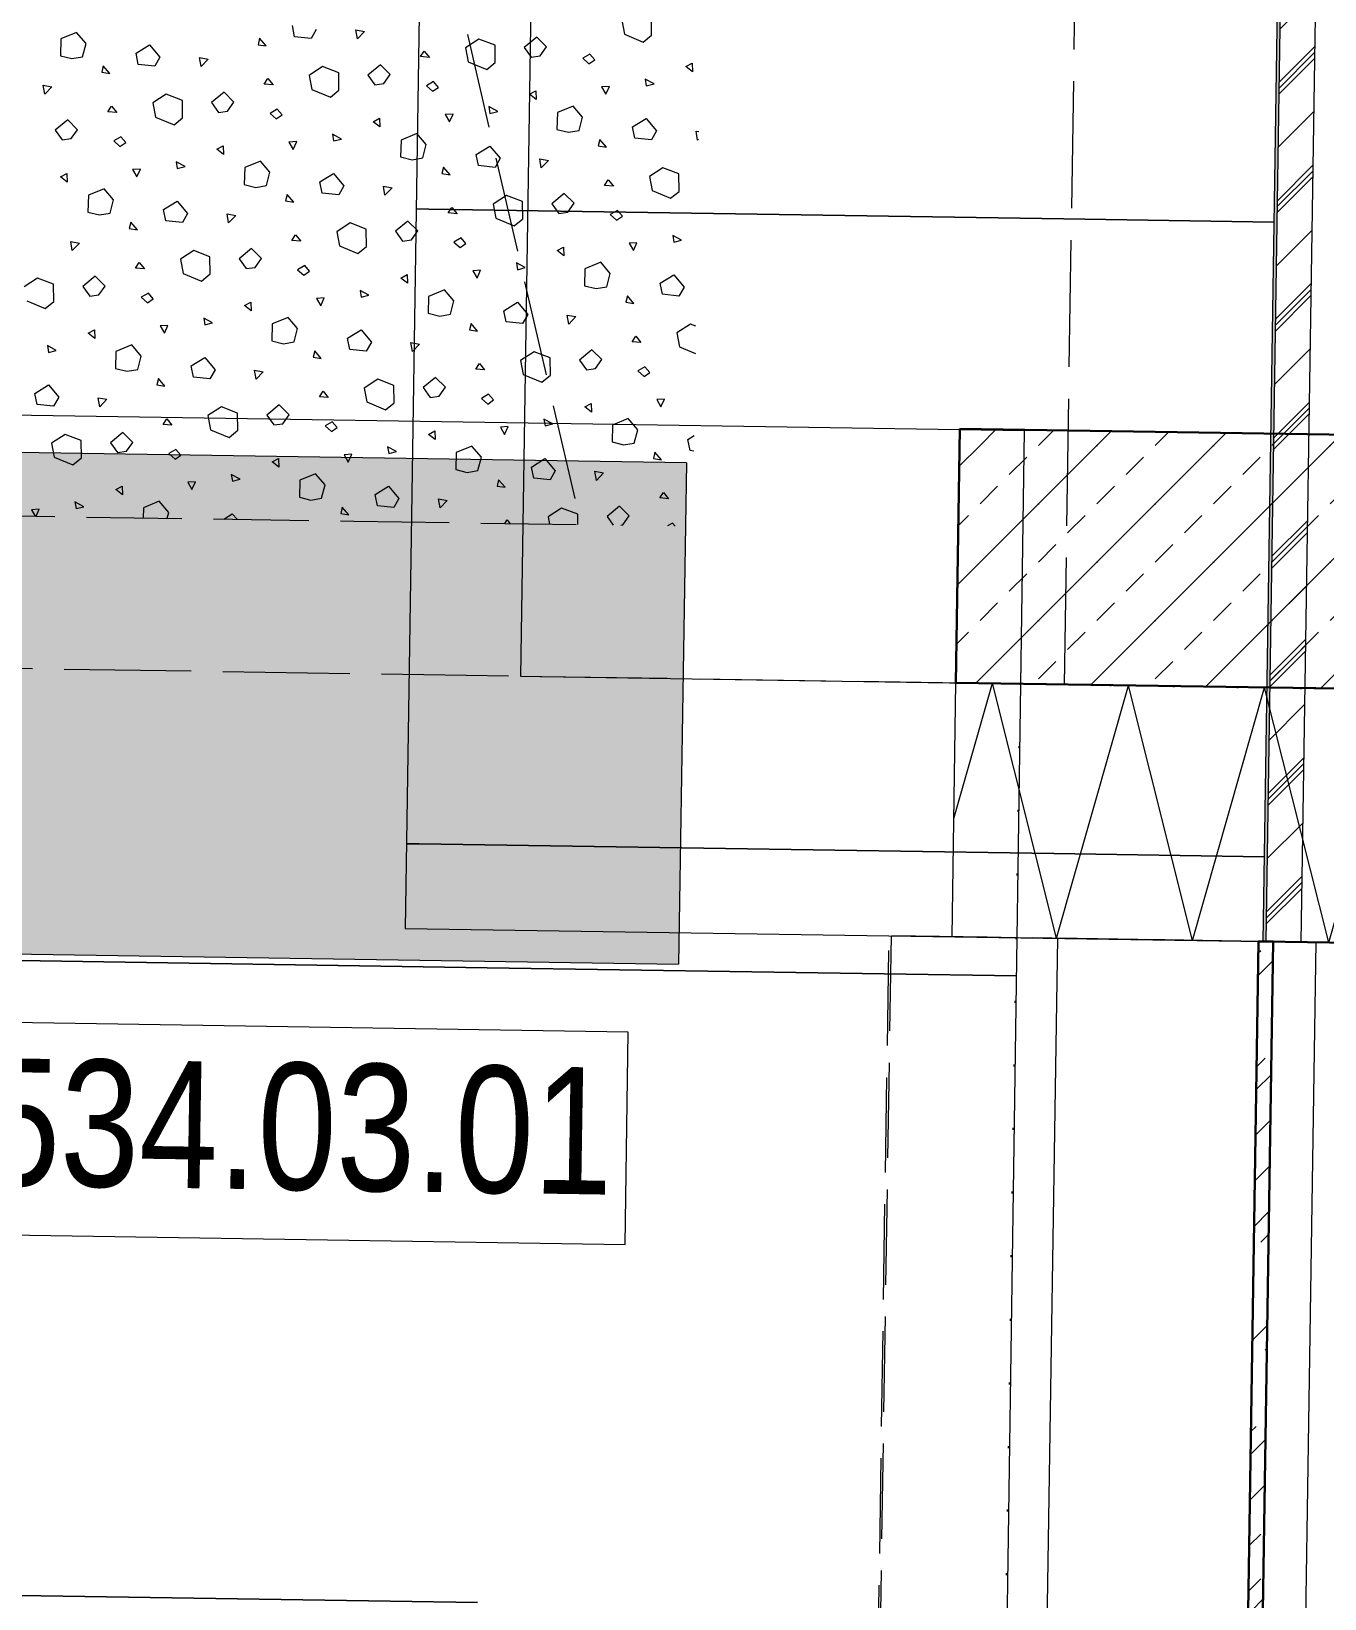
# Model space of a CAD drawing. Header units: metres. Extents: x -19025 to 34897, y -14024 to 26069.
# Drawn here: x -12306 to -11288, y -2126 to -892 of the extents above; entities that cross this region are included whole.
import ezdxf
from ezdxf.enums import TextEntityAlignment as Align

# ---------------------------------------------------------------- set-up
doc = ezdxf.new("R2010")
doc.units = ezdxf.units.M
doc.header["$MEASUREMENT"] = 0
for name, pattern in [('Punktlinie weit', [0.05, 0, -0.05]), ('Strichlinie eng', [0.1, 0.075, -0.025]), ('Strichlinie mittel', [0.15, 0.1, -0.05]), ('Untersicht', [0.125, 0.1, -0.025])]:
    doc.linetypes.add(name, pattern=pattern)
for name, color, linetype in [('110 Wand Aussen', 7, 'Continuous'), ('140 Bruestung Attika', 7, 'Continuous'), ('210 Decke', 7, 'Continuous'), ('220 Bodenaufbau', 7, 'Continuous'), ('221 Gefälledämmung 3D', 7, 'Continuous'), ('310 Dachkonstruktion massiv', 7, 'Continuous'), ('330 Dachdeckung', 7, 'Continuous'), ('810 Raumstempel', 7, 'Continuous'), ('930 Beschriftung Allgemein', 7, 'Continuous'), ('937 Beschriftung Detail', 7, 'Continuous')]:
    doc.layers.add(name, color=color, linetype=linetype)
doc.styles.add('ERSTELLTER_STIL_1', font='ARIALN.TTF')
doc.styles.add('ERSTELLTER_STIL_2', font='ARIALNB.TTF')
doc.styles.add('ERSTELLTER_STIL_9', font='arial.ttf', dxfattribs={"width": 0.8})

# ---------------------------------------------------------------- blocks, each defined once
blk = doc.blocks.new('Terrasse 1_025_14_1', base_point=(-12.1188, 3.6343))
at = {"layer": '810 Raumstempel', "color": 253, "linetype": 'Continuous', "lineweight": 9, "true_color": 0x9f9f9f, "flags": 128}
blk.add_lwpolyline([(-13.0892, -0.1085), (-8.7295, -0.1086), (-8.6875, 2.627), (-13.0463, 2.6938)], close=True, dxfattribs=at)
at = {"layer": '810 Raumstempel', "color": 7, "lineweight": 13}
for tag, height, style, p in [('DUMMY_892', 0.1, 'ERSTELLTER_STIL_1', (-10.9277, 1.5842)), ('DUMMY_891', 0.1, 'ERSTELLTER_STIL_1', (-10.763, 1.5842)), ('stFloorCovering', 0.1, 'ERSTELLTER_STIL_1', (-10.763, 1.5529)), ('ROOM_NAME', 0.125, 'ERSTELLTER_STIL_2', (-10.5571, 1.5455)), ('DUMMY_890', 0.125, 'ERSTELLTER_STIL_2', (-10.5571, 0.8602))]:
    blk.add_attdef(tag, text='', height=height, rotation=270, dxfattribs=dict(at, style=style)).set_placement(p, align=Align.TOP_LEFT)
blk = doc.blocks.new('Decke_5_1', base_point=(-13.2443, 2.8969))
at = {"layer": '220 Bodenaufbau', "color": 7, "linetype": 'Untersicht', "lineweight": 13, "flags": 128}
blk.add_lwpolyline([(-13.2443, 2.8969), (-13.182, 6.9564), (-14.5158, 6.9769), (-14.578, 2.9174)], close=True, dxfattribs=at)
blk = doc.blocks.new('*X267')
at = {"layer": '110 Wand Aussen', "color": 7, "linetype": 'Continuous', "lineweight": 5}
for p, q in [((-13.3313, 2.7912), (-13.301, 2.8978)), ((-13.2505, 2.697), (-13.301, 2.8978)), ((-13.2505, 2.697), (-13.1938, 2.8961)), ((-13.1433, 2.6953), (-13.1938, 2.8961)), ((-13.1433, 2.6953), (-13.0867, 2.8945)), ((-13.0361, 2.6937), (-13.0867, 2.8945)), ((-13.0361, 2.6937), (-12.9795, 2.8928)), ((-12.929, 2.692), (-12.9795, 2.8928)), ((-12.929, 2.692), (-12.8723, 2.8912)), ((-12.8218, 2.6904), (-12.8723, 2.8912)), ((-12.8218, 2.6904), (-12.7652, 2.8896)), ((-12.7146, 2.6888), (-12.7652, 2.8896)), ((-12.7146, 2.6888), (-12.658, 2.8879)), ((-12.6075, 2.6871), (-12.658, 2.8879)), ((-12.6075, 2.6871), (-12.5508, 2.8863)), ((-12.5003, 2.6855), (-12.5508, 2.8863)), ((-12.5003, 2.6855), (-12.4437, 2.8846)), ((-12.3931, 2.6838), (-12.4437, 2.8846)), ((-12.3931, 2.6838), (-12.3365, 2.883)), ((-12.286, 2.6822), (-12.3365, 2.883)), ((-12.286, 2.6822), (-12.2293, 2.8813)), ((-12.1788, 2.6805), (-12.2293, 2.8813)), ((-12.1788, 2.6805), (-12.1222, 2.8797)), ((-12.0716, 2.6789), (-12.1222, 2.8797)), ((-12.0716, 2.6789), (-12.015, 2.878)), ((-11.9645, 2.6772), (-12.015, 2.878)), ((-11.9645, 2.6772), (-11.9078, 2.8764)), ((-11.8573, 2.6756), (-11.9078, 2.8764)), ((-11.8573, 2.6756), (-11.8007, 2.8748)), ((-11.7501, 2.674), (-11.8007, 2.8748)), ((-11.7501, 2.674), (-11.6935, 2.8731)), ((-11.643, 2.6723), (-11.6935, 2.8731)), ((-11.643, 2.6723), (-11.5863, 2.8715)), ((-11.5358, 2.6707), (-11.5863, 2.8715)), ((-11.5358, 2.6707), (-11.4791, 2.8698)), ((-11.4744, 2.8509), (-11.4791, 2.8698))]:
    blk.add_line(p, q, dxfattribs=at)
blk = doc.blocks.new('Wand_32_1', base_point=(-13.3327, 2.6982))
at = {"layer": '110 Wand Aussen', "linetype": 'Continuous', "lineweight": 0, "true_color": 0x000000}
h = blk.add_hatch(dxfattribs=at)
h.set_pattern_fill('BETON__BEWEHRT_SN46_0001', color=18, style=0, pattern_type=2)
h.set_pattern_definition([(45, (0, 0), (-0.04596194, 0.04596194), [0.0195, -0.013]), (45, (-0.02298, 0.02298), (-0.04596194, 0.04596194), [0.065, 0])])
h.paths.add_polyline_path([(-13.3297, 2.8982), (-11.5341, 2.8707), (-11.5318, 3.0207), (-11.531, 3.0706), (-13.3266, 3.0982)])
at = {"layer": '110 Wand Aussen', "color": 7, "linetype": 'Continuous', "lineweight": 30}
blk.add_line((-13.3297, 2.8982), (-11.5341, 2.8707), dxfattribs=at)
at = {"layer": '110 Wand Aussen', "color": 7, "linetype": 'Continuous', "lineweight": 30, "flags": 128}
for points in [[(-13.3297, 2.8982), (-13.3266, 3.0982)], [(-11.531, 3.0706), (-13.3266, 3.0982)]]:
    blk.add_lwpolyline(points, dxfattribs=at)
at = {"layer": '110 Wand Aussen', "color": 7, "linetype": 'Continuous', "lineweight": 13, "flags": 128}
for points in [[(-13.3327, 2.6982), (-13.3297, 2.8982)], [(-13.3327, 2.6982), (-11.4772, 2.6698)]]:
    blk.add_lwpolyline(points, dxfattribs=at)
at = {"layer": '110 Wand Aussen', "color": 7, "lineweight": 30}
blk.add_blockref('*X267', (0, 0), dxfattribs=at)
blk = doc.blocks.new('Dachfläche_6_1', base_point=(-13.3808, 2.699))
at = {"layer": '220 Bodenaufbau', "color": 155, "linetype": 'Strichlinie eng', "lineweight": 5, "true_color": 0x416cbe, "flags": 128}
blk.add_lwpolyline([(-13.3808, 2.699), (-13.427, -0.2296), (-8.7313, -0.2297), (-8.6875, 2.627)], close=True, dxfattribs=at)
blk = doc.blocks.new('*X670')
at = {"layer": '310 Dachkonstruktion massiv', "color": 8, "linetype": 'Continuous', "lineweight": 5}
for p, q in [((-14.1987, 2.6815), (-13.6988, 2.6738)), ((-13.6988, 2.6738), (-14.1987, 2.6815)), ((-13.6988, 2.6738), (-13.282, 2.6675)), ((-13.282, 2.6675), (-13.6988, 2.6738)), ((-14.0983, 2.1799), (-13.7064, 2.1739)), ((-13.7064, 2.1739), (-14.0983, 2.1799))]:
    blk.add_line(p, q, dxfattribs=at)
blk = doc.blocks.new('Dachfläche_32_1', base_point=(-13.323, -0.1695))
at = {"layer": '310 Dachkonstruktion massiv', "color": 7, "linetype": 'Continuous', "lineweight": 13, "flags": 128}
blk.add_lwpolyline([(-15.1867, 2.7267), (-15.2312, -0.1695), (-13.323, -0.1695), (-13.2758, 3.0966), (-14.4829, 3.1151), (-14.489, 2.716)], close=True, dxfattribs=at)
at = {"layer": '310 Dachkonstruktion massiv', "color": 7, "linetype": 'Continuous', "lineweight": 13}
blk.add_blockref('*X670', (0, 0), dxfattribs=at)
blk = doc.blocks.new('*X767')
at = {"layer": '930 Beschriftung Allgemein', "color": 254, "linetype": 'Continuous', "lineweight": 9, "true_color": 0xd4d4d4}
for p, q in [((-13.5928, 3.4199), (-13.5907, 3.4089)), ((-13.5693, 3.4083), (-13.5695, 3.422)), ((-14.0222, 3.4104), (-14.0345, 3.4053)), ((-14.0147, 3.4017), (-14.0222, 3.4104)), ((-13.8504, 3.4068), (-13.8522, 3.4157)), ((-13.8374, 3.4055), (-13.8504, 3.4068)), ((-13.8334, 3.4126), (-13.8374, 3.4055)), ((-13.8022, 3.4123), (-13.7954, 3.411)), ((-13.801, 3.4052), (-13.8022, 3.4123)), ((-13.7954, 3.411), (-13.801, 3.4052)), ((-13.5907, 3.4089), (-13.5761, 3.4028)), ((-13.5761, 3.4028), (-13.5693, 3.4083)), ((-14.0345, 3.4053), (-14.0349, 3.392)), ((-14.0174, 3.3912), (-14.0147, 3.4017)), ((-13.9753, 3.394), (-13.9646, 3.4006)), ((-13.9646, 3.4006), (-13.9565, 3.3909)), ((-13.878, 3.4057), (-13.8792, 3.4007)), ((-13.8792, 3.4007), (-13.8728, 3.3997)), ((-13.8728, 3.3997), (-13.878, 3.4057)), ((-13.7512, 3.3913), (-13.7483, 3.3957)), ((-13.7483, 3.3957), (-13.7442, 3.3907)), ((-13.7053, 3.4051), (-13.7159, 3.3982)), ((-13.7159, 3.3982), (-13.7138, 3.3872)), ((-13.6926, 3.4003), (-13.7053, 3.4051)), ((-13.6924, 3.3866), (-13.6926, 3.4003)), ((-13.6598, 3.4066), (-13.6696, 3.3985)), ((-13.6696, 3.3985), (-13.6641, 3.3908)), ((-13.6521, 3.3989), (-13.6598, 3.4066)), ((-13.657, 3.3918), (-13.6521, 3.3989)), ((-14.0349, 3.392), (-14.0258, 3.3897)), ((-14.0258, 3.3897), (-14.0174, 3.3912)), ((-14.0011, 3.384), (-14.0023, 3.379)), ((-13.9959, 3.378), (-14.0011, 3.384)), ((-13.9735, 3.3851), (-13.9753, 3.394)), ((-13.9605, 3.3838), (-13.9735, 3.3851)), ((-13.9565, 3.3909), (-13.9605, 3.3838)), ((-13.9253, 3.3906), (-13.9185, 3.3893)), ((-13.9241, 3.3835), (-13.9253, 3.3906)), ((-13.9185, 3.3893), (-13.9241, 3.3835)), ((-13.8284, 3.3834), (-13.839, 3.3765)), ((-13.8157, 3.3785), (-13.8284, 3.3834)), ((-13.7829, 3.3849), (-13.7927, 3.3768)), ((-13.7752, 3.3772), (-13.7829, 3.3849)), ((-13.7442, 3.3907), (-13.7512, 3.3913)), ((-13.7138, 3.3872), (-13.6992, 3.3811)), ((-13.6992, 3.3811), (-13.6924, 3.3866)), ((-13.6641, 3.3908), (-13.657, 3.3918)), ((-13.6181, 3.3933), (-13.6236, 3.39)), ((-13.6236, 3.39), (-13.6188, 3.3857)), ((-13.6188, 3.3857), (-13.6141, 3.3888)), ((-13.6141, 3.3888), (-13.6181, 3.3933)), ((-13.5423, 3.3834), (-13.5373, 3.3861)), ((-13.5371, 3.3794), (-13.5423, 3.3834)), ((-13.5373, 3.3861), (-13.5371, 3.3794)), ((-14.0023, 3.379), (-13.9959, 3.378)), ((-13.8743, 3.3696), (-13.8714, 3.374)), ((-13.8714, 3.374), (-13.8673, 3.369)), ((-13.839, 3.3765), (-13.8369, 3.3655)), ((-13.8155, 3.3649), (-13.8157, 3.3785)), ((-13.7927, 3.3768), (-13.7872, 3.3691)), ((-13.7872, 3.3691), (-13.7801, 3.3701)), ((-13.7801, 3.3701), (-13.7752, 3.3772)), ((-13.7412, 3.3716), (-13.7467, 3.3683)), ((-13.7372, 3.3671), (-13.7412, 3.3716)), ((-13.5744, 3.3736), (-13.5735, 3.3683)), ((-13.5674, 3.3699), (-13.5744, 3.3736)), ((-13.5735, 3.3683), (-13.5674, 3.3699)), ((-14.0484, 3.3689), (-14.0416, 3.3676)), ((-14.0472, 3.3618), (-14.0484, 3.3689)), ((-14.0416, 3.3676), (-14.0472, 3.3618)), ((-13.9515, 3.3617), (-13.9621, 3.3548)), ((-13.9388, 3.3568), (-13.9515, 3.3617)), ((-13.906, 3.3632), (-13.9158, 3.3551)), ((-13.8983, 3.3555), (-13.906, 3.3632)), ((-13.8673, 3.369), (-13.8743, 3.3696)), ((-13.8369, 3.3655), (-13.8223, 3.3593)), ((-13.8223, 3.3593), (-13.8155, 3.3649)), ((-13.7467, 3.3683), (-13.7419, 3.364)), ((-13.7419, 3.364), (-13.7372, 3.3671)), ((-13.6654, 3.3617), (-13.6604, 3.3644)), ((-13.6602, 3.3576), (-13.6654, 3.3617)), ((-13.6604, 3.3644), (-13.6602, 3.3576)), ((-13.6026, 3.3678), (-13.6087, 3.3675)), ((-13.6087, 3.3675), (-13.6054, 3.3616)), ((-13.6054, 3.3616), (-13.6026, 3.3678)), ((-13.9974, 3.3479), (-13.9945, 3.3523)), ((-13.9904, 3.3473), (-13.9974, 3.3479)), ((-13.9945, 3.3523), (-13.9904, 3.3473)), ((-13.9621, 3.3548), (-13.96, 3.3437)), ((-13.9386, 3.3432), (-13.9388, 3.3568)), ((-13.9158, 3.3551), (-13.9103, 3.3474)), ((-13.9103, 3.3474), (-13.9032, 3.3484)), ((-13.9032, 3.3484), (-13.8983, 3.3555)), ((-13.8643, 3.3499), (-13.8698, 3.3466)), ((-13.8698, 3.3466), (-13.865, 3.3422)), ((-13.865, 3.3422), (-13.8603, 3.3454)), ((-13.8603, 3.3454), (-13.8643, 3.3499)), ((-13.7257, 3.3461), (-13.7318, 3.3457)), ((-13.7318, 3.3457), (-13.7285, 3.3399)), ((-13.7285, 3.3399), (-13.7257, 3.3461)), ((-13.6975, 3.3519), (-13.6966, 3.3466)), ((-13.6905, 3.3482), (-13.6975, 3.3519)), ((-13.6966, 3.3466), (-13.6905, 3.3482)), ((-13.6435, 3.3473), (-13.6439, 3.334)), ((-13.6311, 3.3524), (-13.6435, 3.3473)), ((-13.6237, 3.3437), (-13.6311, 3.3524)), ((-14.0291, 3.3415), (-14.0389, 3.3334)), ((-14.0389, 3.3334), (-14.0334, 3.3257)), ((-14.0214, 3.3337), (-14.0291, 3.3415)), ((-14.0263, 3.3267), (-14.0214, 3.3337)), ((-13.96, 3.3437), (-13.9454, 3.3376)), ((-13.9454, 3.3376), (-13.9386, 3.3432)), ((-13.7885, 3.34), (-13.7835, 3.3427)), ((-13.7833, 3.3359), (-13.7885, 3.34)), ((-13.7835, 3.3427), (-13.7833, 3.3359)), ((-13.6439, 3.334), (-13.6348, 3.3317)), ((-13.6348, 3.3317), (-13.6264, 3.3332)), ((-13.6264, 3.3332), (-13.6237, 3.3437)), ((-13.5843, 3.336), (-13.5736, 3.3426)), ((-13.5825, 3.3272), (-13.5843, 3.336)), ((-13.5736, 3.3426), (-13.5655, 3.3329)), ((-13.5655, 3.3329), (-13.5695, 3.3258)), ((-13.5343, 3.3326), (-13.5322, 3.3322)), ((-13.5331, 3.3255), (-13.5343, 3.3326)), ((-14.0334, 3.3257), (-14.0263, 3.3267)), ((-13.9874, 3.3282), (-13.9929, 3.3249)), ((-13.9929, 3.3249), (-13.9881, 3.3205)), ((-13.9881, 3.3205), (-13.9834, 3.3236)), ((-13.9834, 3.3236), (-13.9874, 3.3282)), ((-13.9116, 3.3183), (-13.9066, 3.321)), ((-13.9066, 3.321), (-13.9064, 3.3142)), ((-13.8488, 3.3244), (-13.8549, 3.324)), ((-13.8549, 3.324), (-13.8516, 3.3182)), ((-13.8516, 3.3182), (-13.8488, 3.3244)), ((-13.8206, 3.3302), (-13.8197, 3.3249)), ((-13.8136, 3.3264), (-13.8206, 3.3302)), ((-13.8197, 3.3249), (-13.8136, 3.3264)), ((-13.7666, 3.3256), (-13.767, 3.3123)), ((-13.7542, 3.3307), (-13.7666, 3.3256)), ((-13.7468, 3.322), (-13.7542, 3.3307)), ((-13.7495, 3.3115), (-13.7468, 3.322)), ((-13.7074, 3.3143), (-13.6967, 3.3209)), ((-13.6967, 3.3209), (-13.6886, 3.3112)), ((-13.6101, 3.326), (-13.6113, 3.321)), ((-13.6113, 3.321), (-13.6049, 3.32)), ((-13.6049, 3.32), (-13.6101, 3.326)), ((-13.5695, 3.3258), (-13.5825, 3.3272)), ((-13.5323, 3.3264), (-13.5331, 3.3255)), ((-13.9437, 3.3085), (-13.9428, 3.3032)), ((-13.9367, 3.3047), (-13.9437, 3.3085)), ((-13.9064, 3.3142), (-13.9116, 3.3183)), ((-13.8773, 3.309), (-13.8897, 3.3039)), ((-13.8699, 3.3003), (-13.8773, 3.309)), ((-13.767, 3.3123), (-13.7579, 3.31)), ((-13.7579, 3.31), (-13.7495, 3.3115)), ((-13.7056, 3.3055), (-13.7074, 3.3143)), ((-13.6886, 3.3112), (-13.6926, 3.3041)), ((-13.6574, 3.3109), (-13.6506, 3.3096)), ((-13.6562, 3.3038), (-13.6574, 3.3109)), ((-13.6506, 3.3096), (-13.6562, 3.3038)), ((-14.0347, 3.2966), (-14.0297, 3.2993)), ((-14.0295, 3.2925), (-14.0347, 3.2966)), ((-14.0297, 3.2993), (-14.0295, 3.2925)), ((-13.9719, 3.3027), (-13.978, 3.3023)), ((-13.978, 3.3023), (-13.9747, 3.2965)), ((-13.9747, 3.2965), (-13.9719, 3.3027)), ((-13.9428, 3.3032), (-13.9367, 3.3047)), ((-13.8897, 3.3039), (-13.8901, 3.2906)), ((-13.8726, 3.2898), (-13.8699, 3.3003)), ((-13.8305, 3.2926), (-13.8198, 3.2992)), ((-13.8198, 3.2992), (-13.8117, 3.2895)), ((-13.7332, 3.3043), (-13.7344, 3.2993)), ((-13.7344, 3.2993), (-13.728, 3.2983)), ((-13.728, 3.2983), (-13.7332, 3.3043)), ((-13.6926, 3.3041), (-13.7056, 3.3055)), ((-13.5605, 3.3037), (-13.5711, 3.2968)), ((-13.5711, 3.2968), (-13.569, 3.2858)), ((-13.5478, 3.2989), (-13.5605, 3.3037)), ((-13.5476, 3.2852), (-13.5478, 3.2989)), ((-14.0005, 3.2873), (-14.0128, 3.2822)), ((-13.993, 3.2786), (-14.0005, 3.2873)), ((-13.8901, 3.2906), (-13.881, 3.2883)), ((-13.881, 3.2883), (-13.8726, 3.2898)), ((-13.8287, 3.2837), (-13.8305, 3.2926)), ((-13.8157, 3.2824), (-13.8287, 3.2837)), ((-13.8117, 3.2895), (-13.8157, 3.2824)), ((-13.7805, 3.2892), (-13.7737, 3.2879)), ((-13.7793, 3.2821), (-13.7805, 3.2892)), ((-13.7737, 3.2879), (-13.7793, 3.2821)), ((-13.6381, 3.2835), (-13.6479, 3.2754)), ((-13.6303, 3.2758), (-13.6381, 3.2835)), ((-13.6064, 3.2899), (-13.6035, 3.2943)), ((-13.5994, 3.2893), (-13.6064, 3.2899)), ((-13.6035, 3.2943), (-13.5994, 3.2893)), ((-13.569, 3.2858), (-13.5544, 3.2797)), ((-13.5544, 3.2797), (-13.5476, 3.2852)), ((-14.0128, 3.2822), (-14.0132, 3.2689)), ((-13.9957, 3.2681), (-13.993, 3.2786)), ((-13.9536, 3.2709), (-13.9429, 3.2775)), ((-13.9429, 3.2775), (-13.9348, 3.2678)), ((-13.8563, 3.2826), (-13.8575, 3.2776)), ((-13.8575, 3.2776), (-13.8511, 3.2766)), ((-13.8511, 3.2766), (-13.8563, 3.2826)), ((-13.7295, 3.2682), (-13.7266, 3.2726)), ((-13.7266, 3.2726), (-13.7225, 3.2676)), ((-13.6836, 3.282), (-13.6942, 3.2751)), ((-13.6942, 3.2751), (-13.6921, 3.2641)), ((-13.6709, 3.2772), (-13.6836, 3.282)), ((-13.6707, 3.2635), (-13.6709, 3.2772)), ((-13.6479, 3.2754), (-13.6424, 3.2677)), ((-13.6353, 3.2687), (-13.6303, 3.2758)), ((-14.0132, 3.2689), (-14.0041, 3.2666)), ((-14.0041, 3.2666), (-13.9957, 3.2681)), ((-13.9794, 3.2609), (-13.9806, 3.2559)), ((-13.9742, 3.2549), (-13.9794, 3.2609)), ((-13.9518, 3.262), (-13.9536, 3.2709)), ((-13.9388, 3.2607), (-13.9518, 3.262)), ((-13.9348, 3.2678), (-13.9388, 3.2607)), ((-13.9036, 3.2675), (-13.8968, 3.2662)), ((-13.9024, 3.2604), (-13.9036, 3.2675)), ((-13.8968, 3.2662), (-13.9024, 3.2604)), ((-13.8067, 3.2603), (-13.8173, 3.2534)), ((-13.794, 3.2554), (-13.8067, 3.2603)), ((-13.7612, 3.2618), (-13.771, 3.2537)), ((-13.7534, 3.2541), (-13.7612, 3.2618)), ((-13.7225, 3.2676), (-13.7295, 3.2682)), ((-13.6921, 3.2641), (-13.6775, 3.258)), ((-13.6775, 3.258), (-13.6707, 3.2635)), ((-13.6424, 3.2677), (-13.6353, 3.2687)), ((-13.5963, 3.2702), (-13.6019, 3.2669)), ((-13.6019, 3.2669), (-13.597, 3.2626)), ((-13.597, 3.2626), (-13.5923, 3.2657)), ((-13.5923, 3.2657), (-13.5963, 3.2702)), ((-13.9806, 3.2559), (-13.9742, 3.2549)), ((-13.8526, 3.2465), (-13.8497, 3.2509)), ((-13.8456, 3.2459), (-13.8526, 3.2465)), ((-13.8497, 3.2509), (-13.8456, 3.2459)), ((-13.8173, 3.2534), (-13.8152, 3.2424)), ((-13.7938, 3.2418), (-13.794, 3.2554)), ((-13.771, 3.2537), (-13.7655, 3.246)), ((-13.7655, 3.246), (-13.7584, 3.247)), ((-13.7584, 3.247), (-13.7534, 3.2541)), ((-13.7194, 3.2485), (-13.725, 3.2452)), ((-13.7155, 3.244), (-13.7194, 3.2485)), ((-13.5527, 3.2505), (-13.5518, 3.2452)), ((-13.5457, 3.2468), (-13.5527, 3.2505)), ((-13.5518, 3.2452), (-13.5457, 3.2468)), ((-14.0267, 3.2458), (-14.0199, 3.2445)), ((-14.0255, 3.2387), (-14.0267, 3.2458)), ((-14.0199, 3.2445), (-14.0255, 3.2387)), ((-13.9298, 3.2386), (-13.9404, 3.2317)), ((-13.9171, 3.2337), (-13.9298, 3.2386)), ((-13.8843, 3.2401), (-13.8941, 3.232)), ((-13.8765, 3.2324), (-13.8843, 3.2401)), ((-13.8152, 3.2424), (-13.8006, 3.2362)), ((-13.8006, 3.2362), (-13.7938, 3.2418)), ((-13.725, 3.2452), (-13.7201, 3.2409)), ((-13.7201, 3.2409), (-13.7155, 3.244)), ((-13.6437, 3.2386), (-13.6387, 3.2413)), ((-13.6384, 3.2345), (-13.6437, 3.2386)), ((-13.6387, 3.2413), (-13.6384, 3.2345)), ((-13.5809, 3.2447), (-13.587, 3.2444)), ((-13.587, 3.2444), (-13.5837, 3.2385)), ((-13.5837, 3.2385), (-13.5809, 3.2447)), ((-13.9757, 3.2248), (-13.9728, 3.2292)), ((-13.9687, 3.2242), (-13.9757, 3.2248)), ((-13.9728, 3.2292), (-13.9687, 3.2242)), ((-13.9404, 3.2317), (-13.9383, 3.2206)), ((-13.9169, 3.2201), (-13.9171, 3.2337)), ((-13.8941, 3.232), (-13.8886, 3.2243)), ((-13.8886, 3.2243), (-13.8815, 3.2253)), ((-13.8815, 3.2253), (-13.8765, 3.2324)), ((-13.8425, 3.2268), (-13.8481, 3.2235)), ((-13.8481, 3.2235), (-13.8433, 3.2191)), ((-13.8433, 3.2191), (-13.8386, 3.2223)), ((-13.8386, 3.2223), (-13.8425, 3.2268)), ((-13.704, 3.223), (-13.7101, 3.2226)), ((-13.7101, 3.2226), (-13.7068, 3.2168)), ((-13.7068, 3.2168), (-13.704, 3.223)), ((-13.6758, 3.2288), (-13.6749, 3.2235)), ((-13.6688, 3.2251), (-13.6758, 3.2288)), ((-13.6749, 3.2235), (-13.6688, 3.2251)), ((-13.6218, 3.2242), (-13.6222, 3.2109)), ((-13.6094, 3.2293), (-13.6218, 3.2242)), ((-13.602, 3.2206), (-13.6094, 3.2293)), ((-14.0529, 3.2169), (-14.0635, 3.21)), ((-14.0402, 3.212), (-14.0529, 3.2169)), ((-14.04, 3.1984), (-14.0402, 3.212)), ((-14.0074, 3.2184), (-14.0172, 3.2103)), ((-14.0172, 3.2103), (-14.0117, 3.2026)), ((-13.9996, 3.2106), (-14.0074, 3.2184)), ((-14.0046, 3.2036), (-13.9996, 3.2106)), ((-13.9383, 3.2206), (-13.9237, 3.2145)), ((-13.9237, 3.2145), (-13.9169, 3.2201)), ((-13.7668, 3.2169), (-13.7618, 3.2196)), ((-13.7616, 3.2128), (-13.7668, 3.2169)), ((-13.7618, 3.2196), (-13.7616, 3.2128)), ((-13.6222, 3.2109), (-13.6131, 3.2086)), ((-13.6131, 3.2086), (-13.6047, 3.2101)), ((-13.6047, 3.2101), (-13.602, 3.2206)), ((-13.5626, 3.2129), (-13.5519, 3.2195)), ((-13.5608, 3.2041), (-13.5626, 3.2129)), ((-13.5519, 3.2195), (-13.5438, 3.2098)), ((-13.5438, 3.2098), (-13.5478, 3.2027)), ((-14.0614, 3.1989), (-14.0468, 3.1928)), ((-14.0468, 3.1928), (-14.04, 3.1984)), ((-14.0117, 3.2026), (-14.0046, 3.2036)), ((-13.9656, 3.2051), (-13.9712, 3.2018)), ((-13.9712, 3.2018), (-13.9664, 3.1974)), ((-13.9664, 3.1974), (-13.9617, 3.2005)), ((-13.9617, 3.2005), (-13.9656, 3.2051)), ((-13.8899, 3.1952), (-13.8849, 3.1979)), ((-13.8849, 3.1979), (-13.8847, 3.1911)), ((-13.8271, 3.2013), (-13.8332, 3.2009)), ((-13.8332, 3.2009), (-13.8299, 3.1951)), ((-13.8299, 3.1951), (-13.8271, 3.2013)), ((-13.7989, 3.2071), (-13.798, 3.2018)), ((-13.7919, 3.2033), (-13.7989, 3.2071)), ((-13.798, 3.2018), (-13.7919, 3.2033)), ((-13.7449, 3.2025), (-13.7453, 3.1892)), ((-13.7325, 3.2076), (-13.7449, 3.2025)), ((-13.7251, 3.1989), (-13.7325, 3.2076)), ((-13.7278, 3.1884), (-13.7251, 3.1989)), ((-13.6857, 3.1912), (-13.675, 3.1978)), ((-13.675, 3.1978), (-13.6669, 3.1881)), ((-13.5884, 3.2029), (-13.5895, 3.1979)), ((-13.5895, 3.1979), (-13.5832, 3.1969)), ((-13.5832, 3.1969), (-13.5884, 3.2029)), ((-13.5478, 3.2027), (-13.5608, 3.2041)), ((-13.922, 3.1854), (-13.9211, 3.1801)), ((-13.915, 3.1816), (-13.922, 3.1854)), ((-13.8847, 3.1911), (-13.8899, 3.1952)), ((-13.8556, 3.1859), (-13.868, 3.1808)), ((-13.8482, 3.1772), (-13.8556, 3.1859)), ((-13.7453, 3.1892), (-13.7362, 3.1869)), ((-13.7362, 3.1869), (-13.7278, 3.1884)), ((-13.6839, 3.1824), (-13.6857, 3.1912)), ((-13.6669, 3.1881), (-13.6709, 3.181)), ((-13.6357, 3.1878), (-13.6289, 3.1865)), ((-13.6345, 3.1807), (-13.6357, 3.1878)), ((-13.6289, 3.1865), (-13.6345, 3.1807)), ((-14.013, 3.1735), (-14.008, 3.1762)), ((-14.0078, 3.1694), (-14.013, 3.1735)), ((-14.008, 3.1762), (-14.0078, 3.1694)), ((-13.9502, 3.1796), (-13.9563, 3.1792)), ((-13.9563, 3.1792), (-13.953, 3.1734)), ((-13.953, 3.1734), (-13.9502, 3.1796)), ((-13.9211, 3.1801), (-13.915, 3.1816)), ((-13.868, 3.1808), (-13.8684, 3.1675)), ((-13.8509, 3.1667), (-13.8482, 3.1772)), ((-13.8088, 3.1695), (-13.7981, 3.1761)), ((-13.7981, 3.1761), (-13.79, 3.1664)), ((-13.7115, 3.1812), (-13.7126, 3.1762)), ((-13.7126, 3.1762), (-13.7063, 3.1752)), ((-13.7063, 3.1752), (-13.7115, 3.1812)), ((-13.6709, 3.181), (-13.6839, 3.1824)), ((-13.5388, 3.1806), (-13.5494, 3.1737)), ((-13.5494, 3.1737), (-13.5473, 3.1627)), ((-13.5345, 3.179), (-13.5388, 3.1806)), ((-14.0451, 3.1637), (-14.0442, 3.1584)), ((-14.0381, 3.1599), (-14.0451, 3.1637)), ((-14.0442, 3.1584), (-14.0381, 3.1599)), ((-13.9787, 3.1642), (-13.9911, 3.1591)), ((-13.9713, 3.1555), (-13.9787, 3.1642)), ((-13.8684, 3.1675), (-13.8593, 3.1652)), ((-13.8593, 3.1652), (-13.8509, 3.1667)), ((-13.807, 3.1606), (-13.8088, 3.1695)), ((-13.794, 3.1593), (-13.807, 3.1606)), ((-13.79, 3.1664), (-13.794, 3.1593)), ((-13.7588, 3.1661), (-13.752, 3.1648)), ((-13.7576, 3.159), (-13.7588, 3.1661)), ((-13.752, 3.1648), (-13.7576, 3.159)), ((-13.6164, 3.1604), (-13.6261, 3.1523)), ((-13.6086, 3.1527), (-13.6164, 3.1604)), ((-13.5847, 3.1668), (-13.5818, 3.1712)), ((-13.5777, 3.1662), (-13.5847, 3.1668)), ((-13.5818, 3.1712), (-13.5777, 3.1662)), ((-13.5473, 3.1627), (-13.5349, 3.1575)), ((-13.9911, 3.1591), (-13.9915, 3.1458)), ((-13.974, 3.145), (-13.9713, 3.1555)), ((-13.9319, 3.1478), (-13.9212, 3.1544)), ((-13.9301, 3.1389), (-13.9319, 3.1478)), ((-13.9212, 3.1544), (-13.9131, 3.1447)), ((-13.8346, 3.1595), (-13.8358, 3.1545)), ((-13.8358, 3.1545), (-13.8294, 3.1535)), ((-13.8294, 3.1535), (-13.8346, 3.1595)), ((-13.7078, 3.1451), (-13.7049, 3.1495)), ((-13.7049, 3.1495), (-13.7008, 3.1445)), ((-13.6619, 3.1589), (-13.6725, 3.152)), ((-13.6725, 3.152), (-13.6704, 3.141)), ((-13.6492, 3.1541), (-13.6619, 3.1589)), ((-13.649, 3.1404), (-13.6492, 3.1541)), ((-13.6261, 3.1523), (-13.6207, 3.1446)), ((-13.6136, 3.1456), (-13.6086, 3.1527)), ((-13.9915, 3.1458), (-13.9824, 3.1435)), ((-13.9824, 3.1435), (-13.974, 3.145)), ((-13.9577, 3.1378), (-13.9589, 3.1328)), ((-13.9525, 3.1318), (-13.9577, 3.1378)), ((-13.9171, 3.1376), (-13.9301, 3.1389)), ((-13.9131, 3.1447), (-13.9171, 3.1376)), ((-13.8819, 3.1444), (-13.8751, 3.1431)), ((-13.8807, 3.1373), (-13.8819, 3.1444)), ((-13.8751, 3.1431), (-13.8807, 3.1373)), ((-13.785, 3.1372), (-13.7956, 3.1303)), ((-13.7723, 3.1323), (-13.785, 3.1372)), ((-13.7395, 3.1387), (-13.7492, 3.1306)), ((-13.7317, 3.131), (-13.7395, 3.1387)), ((-13.7008, 3.1445), (-13.7078, 3.1451)), ((-13.6704, 3.141), (-13.6558, 3.1349)), ((-13.6558, 3.1349), (-13.649, 3.1404)), ((-13.6207, 3.1446), (-13.6136, 3.1456)), ((-13.5746, 3.1471), (-13.5802, 3.1438)), ((-13.5802, 3.1438), (-13.5753, 3.1395)), ((-13.5753, 3.1395), (-13.5706, 3.1426)), ((-13.5706, 3.1426), (-13.5746, 3.1471)), ((-14.055, 3.126), (-14.0443, 3.1327)), ((-14.0532, 3.1172), (-14.055, 3.126)), ((-14.0443, 3.1327), (-14.0362, 3.123)), ((-14.0362, 3.123), (-14.0402, 3.1159)), ((-13.9589, 3.1328), (-13.9525, 3.1318)), ((-13.8309, 3.1234), (-13.828, 3.1278)), ((-13.8239, 3.1228), (-13.8309, 3.1234)), ((-13.828, 3.1278), (-13.8239, 3.1228)), ((-13.7956, 3.1303), (-13.7935, 3.1193)), ((-13.7721, 3.1187), (-13.7723, 3.1323)), ((-13.7492, 3.1306), (-13.7438, 3.1229)), ((-13.7438, 3.1229), (-13.7367, 3.1239)), ((-13.7367, 3.1239), (-13.7317, 3.131)), ((-13.6977, 3.1254), (-13.7033, 3.1221)), ((-13.6937, 3.1209), (-13.6977, 3.1254)), ((-14.0402, 3.1159), (-14.0532, 3.1172)), ((-14.005, 3.1227), (-13.9982, 3.1214)), ((-14.0038, 3.1156), (-14.005, 3.1227)), ((-13.9982, 3.1214), (-14.0038, 3.1156)), ((-13.9081, 3.1155), (-13.9187, 3.1086)), ((-13.8954, 3.1106), (-13.9081, 3.1155)), ((-13.8952, 3.097), (-13.8954, 3.1106)), ((-13.8626, 3.117), (-13.8723, 3.1089)), ((-13.8548, 3.1093), (-13.8626, 3.117)), ((-13.7935, 3.1193), (-13.7789, 3.1131)), ((-13.7789, 3.1131), (-13.7721, 3.1187)), ((-13.7033, 3.1221), (-13.6984, 3.1177)), ((-13.6984, 3.1177), (-13.6937, 3.1209)), ((-13.622, 3.1155), (-13.617, 3.1182)), ((-13.6167, 3.1114), (-13.622, 3.1155)), ((-13.617, 3.1182), (-13.6167, 3.1114)), ((-13.5592, 3.1216), (-13.5653, 3.1212)), ((-13.5653, 3.1212), (-13.562, 3.1154)), ((-13.562, 3.1154), (-13.5592, 3.1216)), ((-13.954, 3.1017), (-13.9511, 3.1061)), ((-13.947, 3.1011), (-13.954, 3.1017)), ((-13.9511, 3.1061), (-13.947, 3.1011)), ((-13.9187, 3.1086), (-13.9166, 3.0975)), ((-13.8723, 3.1089), (-13.8669, 3.1012)), ((-13.8669, 3.1012), (-13.8598, 3.1022)), ((-13.8598, 3.1022), (-13.8548, 3.1093)), ((-13.8208, 3.1037), (-13.8264, 3.1004)), ((-13.8264, 3.1004), (-13.8215, 3.096)), ((-13.8215, 3.096), (-13.8168, 3.0992)), ((-13.8168, 3.0992), (-13.8208, 3.1037)), ((-13.6823, 3.0999), (-13.6884, 3.0995)), ((-13.6884, 3.0995), (-13.6851, 3.0937)), ((-13.6851, 3.0937), (-13.6823, 3.0999)), ((-13.6541, 3.1057), (-13.6532, 3.1004)), ((-13.647, 3.102), (-13.6541, 3.1057)), ((-13.6532, 3.1004), (-13.647, 3.102)), ((-13.6001, 3.1011), (-13.6005, 3.0878)), ((-13.5877, 3.1062), (-13.6001, 3.1011)), ((-13.5803, 3.0975), (-13.5877, 3.1062)), ((-14.0312, 3.0938), (-14.0418, 3.0869)), ((-14.0418, 3.0869), (-14.0397, 3.0758)), ((-14.0185, 3.0889), (-14.0312, 3.0938)), ((-14.0183, 3.0753), (-14.0185, 3.0889)), ((-13.9857, 3.0953), (-13.9954, 3.0872)), ((-13.9954, 3.0872), (-13.99, 3.0795)), ((-13.9779, 3.0875), (-13.9857, 3.0953)), ((-13.9829, 3.0805), (-13.9779, 3.0875)), ((-13.9166, 3.0975), (-13.902, 3.0914)), ((-13.902, 3.0914), (-13.8952, 3.097)), ((-13.7451, 3.0938), (-13.7401, 3.0965)), ((-13.7398, 3.0897), (-13.7451, 3.0938)), ((-13.7401, 3.0965), (-13.7398, 3.0897)), ((-13.6005, 3.0878), (-13.5914, 3.0855)), ((-13.5914, 3.0855), (-13.583, 3.087)), ((-13.583, 3.087), (-13.5803, 3.0975)), ((-13.5409, 3.0898), (-13.5359, 3.0929)), ((-13.5391, 3.081), (-13.5409, 3.0898)), ((-14.0397, 3.0758), (-14.0251, 3.0697)), ((-14.0251, 3.0697), (-14.0183, 3.0753)), ((-13.99, 3.0795), (-13.9829, 3.0805)), ((-13.9439, 3.082), (-13.9495, 3.0787)), ((-13.9495, 3.0787), (-13.9446, 3.0743)), ((-13.9446, 3.0743), (-13.9399, 3.0774)), ((-13.9399, 3.0774), (-13.9439, 3.082)), ((-13.8682, 3.0721), (-13.8632, 3.0748)), ((-13.8632, 3.0748), (-13.8629, 3.068)), ((-13.8054, 3.0782), (-13.8115, 3.0778)), ((-13.8115, 3.0778), (-13.8082, 3.072)), ((-13.8082, 3.072), (-13.8054, 3.0782)), ((-13.7772, 3.084), (-13.7763, 3.0787)), ((-13.7701, 3.0802), (-13.7772, 3.084)), ((-13.7763, 3.0787), (-13.7701, 3.0802)), ((-13.7232, 3.0794), (-13.7236, 3.0661)), ((-13.7108, 3.0845), (-13.7232, 3.0794)), ((-13.7034, 3.0758), (-13.7108, 3.0845)), ((-13.7061, 3.0653), (-13.7034, 3.0758)), ((-13.664, 3.0681), (-13.6533, 3.0747)), ((-13.6533, 3.0747), (-13.6452, 3.065)), ((-13.5667, 3.0798), (-13.5678, 3.0748)), ((-13.5678, 3.0748), (-13.5615, 3.0738)), ((-13.5615, 3.0738), (-13.5667, 3.0798)), ((-13.536, 3.0806), (-13.5391, 3.081)), ((-13.9003, 3.0623), (-13.8994, 3.057)), ((-13.8932, 3.0585), (-13.9003, 3.0623)), ((-13.8629, 3.068), (-13.8682, 3.0721)), ((-13.8339, 3.0628), (-13.8463, 3.0577)), ((-13.8265, 3.0541), (-13.8339, 3.0628)), ((-13.7236, 3.0661), (-13.7145, 3.0638)), ((-13.7145, 3.0638), (-13.7061, 3.0653)), ((-13.6622, 3.0592), (-13.664, 3.0681)), ((-13.6452, 3.065), (-13.6492, 3.0579)), ((-13.614, 3.0647), (-13.6072, 3.0634)), ((-13.6128, 3.0576), (-13.614, 3.0647)), ((-13.6072, 3.0634), (-13.6128, 3.0576)), ((-13.9913, 3.0504), (-13.9863, 3.0531)), ((-13.986, 3.0463), (-13.9913, 3.0504)), ((-13.9863, 3.0531), (-13.986, 3.0463)), ((-13.9285, 3.0565), (-13.9346, 3.0561)), ((-13.9346, 3.0561), (-13.9313, 3.0503)), ((-13.9313, 3.0503), (-13.9285, 3.0565)), ((-13.8994, 3.057), (-13.8932, 3.0585)), ((-13.8463, 3.0577), (-13.8467, 3.0444)), ((-13.8292, 3.0436), (-13.8265, 3.0541)), ((-13.7871, 3.0464), (-13.7764, 3.053)), ((-13.7764, 3.053), (-13.7683, 3.0433)), ((-13.6898, 3.0581), (-13.6909, 3.0531)), ((-13.6909, 3.0531), (-13.6846, 3.0521)), ((-13.6846, 3.0521), (-13.6898, 3.0581)), ((-13.6492, 3.0579), (-13.6622, 3.0592)), ((-14.0234, 3.0406), (-14.0225, 3.0353)), ((-14.0163, 3.0368), (-14.0234, 3.0406)), ((-14.0225, 3.0353), (-14.0163, 3.0368)), ((-13.957, 3.0411), (-13.9694, 3.036)), ((-13.9496, 3.0324), (-13.957, 3.0411)), ((-13.8467, 3.0444), (-13.8376, 3.0421)), ((-13.8376, 3.0421), (-13.8292, 3.0436)), ((-13.7853, 3.0375), (-13.7871, 3.0464)), ((-13.7723, 3.0362), (-13.7853, 3.0375)), ((-13.7683, 3.0433), (-13.7723, 3.0362)), ((-13.7371, 3.043), (-13.7303, 3.0417)), ((-13.7359, 3.0359), (-13.7371, 3.043)), ((-13.7303, 3.0417), (-13.7359, 3.0359)), ((-13.5947, 3.0373), (-13.6044, 3.0292)), ((-13.5869, 3.0296), (-13.5947, 3.0373)), ((-13.5629, 3.0437), (-13.5601, 3.0481)), ((-13.556, 3.0431), (-13.5629, 3.0437)), ((-13.5601, 3.0481), (-13.556, 3.0431)), ((-14.0516, 3.0348), (-14.0577, 3.0344)), ((-14.0577, 3.0344), (-14.0548, 3.0293)), ((-14.054, 3.0293), (-14.0516, 3.0348)), ((-13.9694, 3.036), (-13.9696, 3.028)), ((-13.9508, 3.0278), (-13.9496, 3.0324)), ((-13.9063, 3.0271), (-13.8995, 3.0313)), ((-13.8995, 3.0313), (-13.8958, 3.0269)), ((-13.8129, 3.0364), (-13.814, 3.0314)), ((-13.814, 3.0314), (-13.8077, 3.0304)), ((-13.8077, 3.0304), (-13.8129, 3.0364)), ((-13.685, 3.0237), (-13.6832, 3.0264)), ((-13.6832, 3.0264), (-13.6809, 3.0236)), ((-13.6402, 3.0358), (-13.6508, 3.0289)), ((-13.6508, 3.0289), (-13.6497, 3.0231)), ((-13.6275, 3.031), (-13.6402, 3.0358)), ((-13.6274, 3.0228), (-13.6275, 3.031)), ((-13.6044, 3.0292), (-13.5996, 3.0224)), ((-13.5919, 3.0225), (-13.5869, 3.0296)), ((-13.5936, 3.0223), (-13.5919, 3.0225)), ((-13.5529, 3.024), (-13.5569, 3.0217)), ((-13.5508, 3.0216), (-13.5529, 3.024))]:
    blk.add_line(p, q, dxfattribs=at)
blk = doc.blocks.new('Schraffur_1_1', base_point=(4.6971, 0))
at = {"layer": '930 Beschriftung Allgemein', "color": 254, "linetype": 'Strichlinie mittel', "lineweight": 9, "true_color": 0xd4d4d4}
blk.add_blockref('*X767', (0, 0), dxfattribs=at)
blk = doc.blocks.new('Decke_20_1', base_point=(-13.2792, 2.8974))
at = {"layer": '210 Decke', "color": 181, "linetype": 'Punktlinie weit', "lineweight": 30, "true_color": 0xa042ff, "flags": 128}
blk.add_lwpolyline([(-13.2792, 2.8974), (-13.3263, -0.1695), (-8.5304, -0.1695), (-8.4845, 2.8239)], close=True, dxfattribs=at)
blk = doc.blocks.new('Wand_187_1', base_point=(-13.5446, 2.9015))
at = {"layer": '140 Bruestung Attika', "linetype": 'Continuous', "lineweight": 13, "true_color": 0xebebeb}
blk.add_hatch(color=7, dxfattribs=at).paths.add_polyline_path([(-14.5165, 2.6914), (-13.5481, 2.6765), (-13.542, 3.0715), (-14.5104, 3.0863)])
at = {"layer": '140 Bruestung Attika', "color": 7, "linetype": 'Continuous', "lineweight": 13, "flags": 128}
for points in [[(-13.542, 3.0715), (-14.5104, 3.0863)], [(-13.542, 3.0715), (-13.5481, 2.6765)], [(-14.5165, 2.6914), (-13.5481, 2.6765)]]:
    blk.add_lwpolyline(points, dxfattribs=at)
blk = doc.blocks.new('Dachfläche_57_1', base_point=(-13.2497, 2.697))
at = {"layer": '330 Dachdeckung', "linetype": 'Continuous', "lineweight": 0, "true_color": 0x000000}
h = blk.add_hatch(dxfattribs=at)
h.set_pattern_fill('GLAS_SN51_0001', color=18, style=0, pattern_type=2)
h.set_pattern_definition([(45, (0, 0), (-0.03535534, 0.03535534), [0.035, -0.035]), (45, (-0.01768, 0), (-0.03535534, 0.03535534), [0.035, -0.035]), (45, (-0.035355, 0), (-0.03535534, 0.03535534), [0.035, -0.035])])
h.paths.add_polyline_path([(-13.135, -0.13), (-13.1234, -0.13), (-13.08, 2.6944), (-13.0915, 2.6945)])
at = {"layer": '330 Dachdeckung', "color": 7, "linetype": 'Continuous', "lineweight": 13, "flags": 128}
for points in [[(-13.2497, 2.697), (-13.2935, -0.13), (-13.135, -0.13)], [(-13.0915, 2.6945), (-13.2497, 2.697)]]:
    blk.add_lwpolyline(points, dxfattribs=at)
at = {"layer": '330 Dachdeckung', "color": 7, "linetype": 'Continuous', "lineweight": 30, "flags": 128}
blk.add_lwpolyline([(-13.135, -0.13), (-13.1234, -0.13), (-13.08, 2.6944), (-13.0915, 2.6945)], close=True, dxfattribs=at)
at = {"layer": '330 Dachdeckung', "color": 255, "linetype": 'Punktlinie weit', "lineweight": 13, "flags": 128}
blk.add_lwpolyline([(-13.1234, -0.13), (-12.9906, -0.13), (-12.9473, 2.6923), (-13.08, 2.6944)], dxfattribs=at)
blk = doc.blocks.new('Dachfläche_65_1', base_point=(-13.4262, -0.1696))
at = {"layer": '221 Gefälledämmung 3D', "color": 32, "linetype": 'Strichlinie eng', "lineweight": 5, "true_color": 0xdd6f00, "flags": 128}
blk.add_lwpolyline([(-13.4262, -0.1696), (-8.7304, -0.1696), (-8.6875, 2.627), (-13.3827, 2.699)], close=True, dxfattribs=at)
blk = doc.blocks.new('Dachfläche_79_1', base_point=(-13.8038, 3.0255))
at = {"layer": '221 Gefälledämmung 3D', "color": 32, "linetype": 'Strichlinie eng', "lineweight": 5, "true_color": 0xdd6f00, "flags": 128}
blk.add_lwpolyline([(-13.8038, 3.0255), (-13.6249, 3.0228), (-14.5032, 6.8166), (-14.5612, 3.0371)], close=True, dxfattribs=at)
blk = doc.blocks.new('Dachfläche_83_1', base_point=(-13.6725, 2.9034))
at = {"layer": '310 Dachkonstruktion massiv', "color": 7, "linetype": 'Continuous', "lineweight": 13, "flags": 128}
for points in [[(-12.9348, 6.9525), (-13.6102, 6.9629), (-13.6725, 2.9034)], [(-13.6725, 2.9034), (-12.9971, 2.893)]]:
    blk.add_lwpolyline(points, dxfattribs=at)
blk = doc.blocks.new('*X949')
at = {"layer": '310 Dachkonstruktion massiv', "color": 8, "linetype": 'Continuous', "lineweight": 5}
for p, q in [((-13.7448, 3.2712), (-13.7548, 3.2714)), ((-13.7548, 3.2714), (-13.7448, 3.2712)), ((-13.2448, 3.2636), (-13.7448, 3.2712)), ((-13.7448, 3.2712), (-13.2448, 3.2636)), ((-13.0794, 3.261), (-13.2448, 3.2636)), ((-13.2448, 3.2636), (-13.0794, 3.261)), ((-13.7525, 2.7713), (-13.7625, 2.7714)), ((-13.7625, 2.7714), (-13.7525, 2.7713)), ((-13.2525, 2.7636), (-13.7525, 2.7713)), ((-13.7525, 2.7713), (-13.2525, 2.7636)), ((-13.0871, 2.7611), (-13.2525, 2.7636)), ((-13.2525, 2.7636), (-13.0871, 2.7611))]:
    blk.add_line(p, q, dxfattribs=at)
blk = doc.blocks.new('Dachfläche_84_1', base_point=(-13.6957, 7.1242))
at = {"layer": '310 Dachkonstruktion massiv', "linetype": 'Continuous', "lineweight": 5}
h = blk.add_hatch(dxfattribs=at)
h.set_pattern_fill('METALLE_SM_0001', color=5, style=0, pattern_type=2)
h.set_pattern_definition([(45, (0, 0), (-0.04596194, 0.04596194), [0.065, 0]), (45, (-0.02298, 0), (-0.04596194, 0.04596194), [0.065, 0]), (45, (-0.04596, 0), (-0.04596194, 0.04596194), [0.065, 0])])
h.paths.add_polyline_path([(-13.0881, 2.6944), (-13.0858, 2.6943), (-13.018, 7.1138), (-13.0203, 7.1139)])
at = {"layer": '310 Dachkonstruktion massiv', "linetype": 'Continuous', "lineweight": 13, "true_color": 0xd2b48c}
h = blk.add_hatch(dxfattribs=at)
h.set_pattern_fill('VOLLHOLZ_SN21_0001', color=43, style=0, pattern_type=2)
h.set_pattern_definition([(225, (-0.0023, 0.0023), (-0.04596194, 0.04596194), []), (225, (0, 0), (-0.04596194, 0.04596194), []), (225, (0.0023, -0.0023), (-0.04596194, 0.04596194), []), (225, (-0.068943, -0.02298), (-0.02298097, 0.02298097), [])])
h.paths.add_polyline_path([(-13.0858, 2.6943), (-13.0581, 2.6939), (-13.0469, 3.4226), (-13.0522, 3.4227), (-13.0378, 4.3626), (-13.0325, 4.3625), (-13.031, 4.4625), (-13.0378, 4.4626), (-13.0233, 5.4025), (-13.0165, 5.4024), (-13.015, 5.5024), (-13.0233, 5.5025), (-13.0089, 6.4424), (-13.0006, 6.4422), (-12.9903, 7.1134), (-13.018, 7.1138)])
at = {"layer": '310 Dachkonstruktion massiv', "color": 7, "linetype": 'Continuous', "lineweight": 13, "flags": 128}
for points in [[(-13.0203, 7.1139), (-13.6957, 7.1242), (-13.7635, 2.7047)], [(-13.0203, 7.1139), (-13.0881, 2.6944)], [(-13.018, 7.1138), (-13.0858, 2.6943)], [(-13.0469, 3.4226), (-13.0581, 2.6939)], [(-13.7635, 2.7047), (-13.0881, 2.6944)]]:
    blk.add_lwpolyline(points, dxfattribs=at)
at = {"layer": '310 Dachkonstruktion massiv', "color": 7, "linetype": 'Continuous', "lineweight": 30, "flags": 128}
blk.add_lwpolyline([(-13.0881, 2.6944), (-13.0004, 2.693)], dxfattribs=at)
at = {"layer": '310 Dachkonstruktion massiv', "color": 7, "linetype": 'Continuous', "lineweight": 13}
blk.add_blockref('*X949', (0, 0), dxfattribs=at)

msp = doc.modelspace()

# ---------------------------------------------------------------- linework, layer by layer
at = {"layer": '937 Beschriftung Detail', "color": 7, "linetype": 'Continuous', "lineweight": 13, "flags": 128}
msp.add_lwpolyline([(-12525.897, -1836.522), (-11838.981, -1847.156), (-11836.394, -1680.033), (-12523.31, -1669.399), (-12525.897, -1836.522)], close=True, dxfattribs=at)

# ---------------------------------------------------------------- block references
at = {"layer": '110 Wand Aussen', "color": 7, "lineweight": 30, "xscale": 1000, "yscale": 1000, "zscale": 1000}
msp.add_blockref('Wand_32_1', (-11581.413, -1604.831), dxfattribs=at)
at = {"layer": '140 Bruestung Attika', "color": 7, "lineweight": 30, "xscale": 1000, "yscale": 1000, "zscale": 1000}
msp.add_blockref('Wand_187_1', (-11793.299, -1401.557), dxfattribs=at)
at = {"layer": '210 Decke', "color": 181, "linetype": 'Punktlinie weit', "lineweight": 30, "true_color": 0xa042ff, "xscale": 1000, "yscale": 1000, "zscale": 1000}
msp.add_blockref('Decke_20_1', (-11527.88, -1405.628), dxfattribs=at)
at = {"layer": '220 Bodenaufbau', "color": 7, "linetype": 'Untersicht', "lineweight": 13, "xscale": 1000, "yscale": 1000, "zscale": 1000}
msp.add_blockref('Decke_5_1', (-11492.988, -1406.164), dxfattribs=at)
at = {"layer": '220 Bodenaufbau', "color": 155, "linetype": 'Strichlinie eng', "lineweight": 5, "true_color": 0x416cbe, "xscale": 1000, "yscale": 1000, "zscale": 1000}
msp.add_blockref('Dachfläche_6_1', (-11629.492, -1604.093), dxfattribs=at)
at = {"layer": '221 Gefälledämmung 3D', "color": 32, "linetype": 'Strichlinie eng', "lineweight": 5, "true_color": 0xdd6f00, "xscale": 1000, "yscale": 1000, "zscale": 1000}
for name, p in [('Dachfläche_79_1', (-12052.457, -1277.568)), ('Dachfläche_65_1', (-11674.835, -4472.713))]:
    msp.add_blockref(name, p, dxfattribs=at)
at = {"layer": '310 Dachkonstruktion massiv', "color": 7, "linetype": 'Continuous', "lineweight": 13, "xscale": 1000, "yscale": 1000, "zscale": 1000}
for name, p in [('Dachfläche_84_1', (-11944.406, 2821.151)), ('Dachfläche_83_1', (-11921.164, -1399.692)), ('Dachfläche_32_1', (-11571.621, -4472.563))]:
    msp.add_blockref(name, p, dxfattribs=at)
at = {"layer": '330 Dachdeckung', "color": 7, "linetype": 'Continuous', "lineweight": 13, "xscale": 1000, "yscale": 1000, "zscale": 1000}
msp.add_blockref('Dachfläche_57_1', (-11498.406, -1606.104), dxfattribs=at)
at = {"layer": '810 Raumstempel', "color": 7, "linetype": 'Continuous', "lineweight": 13, "xscale": 1000, "yscale": 1000, "zscale": 1000}
msp.add_blockref('Terrasse 1_025_14_1', (-10367.512, -668.754), dxfattribs=at)
at = {"layer": '930 Beschriftung Allgemein', "color": 254, "linetype": 'Strichlinie mittel', "lineweight": 9, "true_color": 0xd4d4d4, "xscale": 1000, "yscale": 1000, "zscale": 1000}
msp.add_blockref('Schraffur_1_1', (6448.38, -4303.067), dxfattribs=at)

# ---------------------------------------------------------------- texts
at = {"layer": '937 Beschriftung Detail', "color": 7, "linetype": 'Continuous', "lineweight": 13, "insert": (-12520.316, -1799.059), "char_height": 100, "attachment_point": 7, "rotation": 359.113042, "style": 'ERSTELLTER_STIL_9'}
msp.add_mtext('\\A1;{\\pql;\\fArial|b0|i0|c0|p0;\\W0.800000;LD 534.0\\fArial|b0|i0|c0|p0;\\W0.800000;3\\fArial|b0|i0|c0|p0;\\W0.800000;.01}', dxfattribs=at)

doc.saveas('drawing.dxf')
